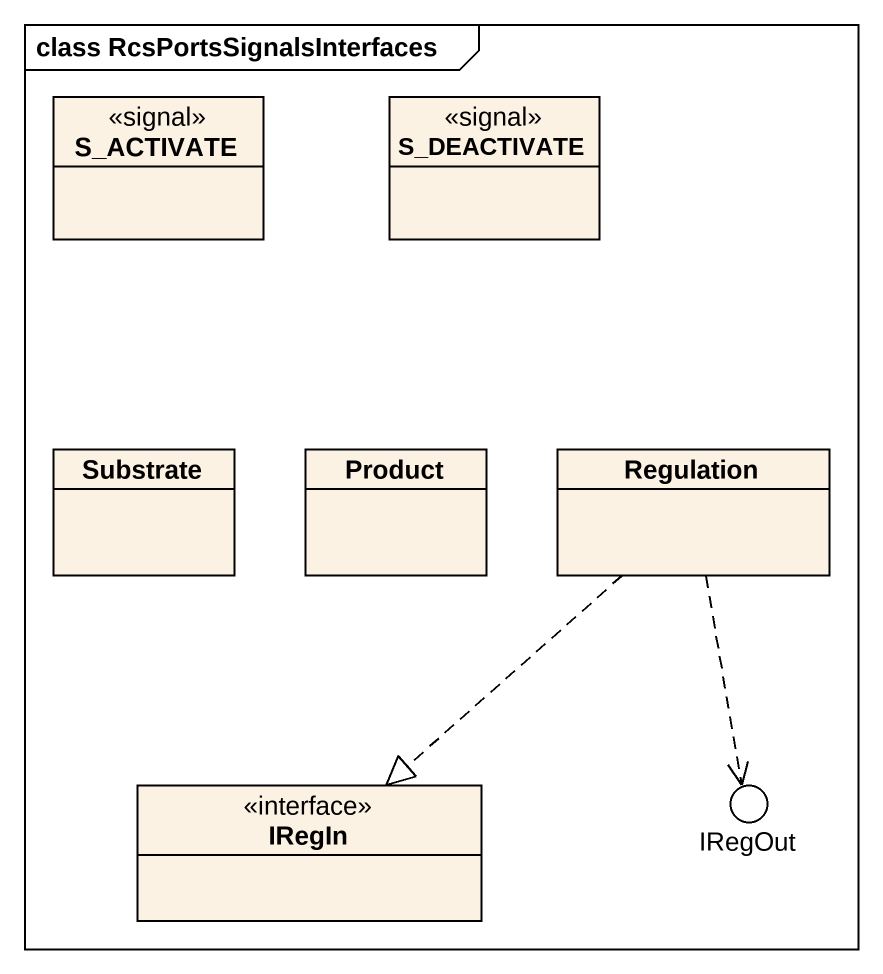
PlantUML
@startuml
mainframe class RcsPortsSignalsInterfaces
allowmixing
hide circle
hide empty members
class S_ACTIVATE <<signal>>
class S_DEACTIVATE <<signal>>
class Substrate
class Product
class Regulation
interface IRegIn
() IRegOut
Regulation ..|> IRegIn
Regulation ..> IRegOut
@enduml
